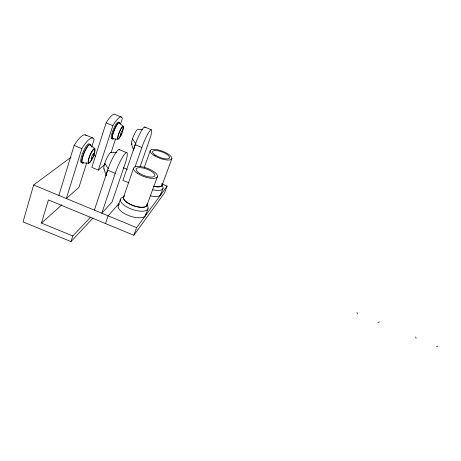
<?xml version="1.0" encoding="UTF-8"?>
<svg xmlns="http://www.w3.org/2000/svg" width="461" height="461" viewBox="0 0 461 461"><rect width="100%" height="100%" fill="white"/><g stroke="black" fill="none" stroke-linecap="round" stroke-linejoin="round"><path stroke-width="0.69" d="M71.029 157.23L33.647 184.982L23.05 221.885L70.988 241.576L93.064 217.972M90.61 217.177L72.798 235.963L41.467 223.078L48.399 199.936L133.851 235.271L164.646 192.721L167.118 186.117L161.805 183.893M58.864 195.424L74.146 145.405L75.201 143.728A33.111 7.895 -67 0 1 86.512 135.793M91.71 147.065L94.09 139.562L93.842 138.876A33.094 7.491 -67 0 0 82.876 146.944L81.839 148.632L66.326 198.512L78.958 187.316L86.743 162.756M121.456 117.134L114.979 114.397A29.106 6.091 -67.7 0 0 107.004 121.427L106.134 122.856L91.837 167.389L98.372 170.115L105.073 164.174M70.988 241.576L72.798 235.963M98.372 170.115L112.841 125.686L113.7 124.251A29.089 5.78 -67.7 0 1 122.136 118.039L122.274 118.708L120.482 124.13M111.078 152.614L115.555 139.055M94.378 210.135L107.632 170.161L115.233 173.336A17.051 2.922 -67.3 0 1 125.323 153.363A17.051 2.922 -67.3 0 1 125.115 163.741L112.04 202.045L101.795 213.207L115.233 173.336M105.506 223.55L108.139 215.834L119.042 203.485M118.154 205.831L120.43 199.256M123.531 197.124L133.581 168.23M135.05 166.974L141.838 147.497A14.994 2.247 -67.8 0 1 150.378 130.279A14.994 2.247 -67.8 0 1 149.456 140.098L140.225 166.352M144.333 167.343L150.263 150.62M133.851 235.271L136.629 227.636L167.118 186.117M146.967 205.208L157.38 176.678M145.636 215.224L148.01 208.747M162.082 185.172L171.878 158.699M160.774 194.484L163.01 188.457M41.467 223.078L61.86 204.828M377.934 322.504L379.432 321.841M436.423 346.753L437.95 346.113M110.859 152.476L116.558 152.332M142.386 129.524L137.534 129.633A7.912 1.337 -67.9 0 0 132.831 137.914A7.912 1.337 -67.9 0 0 132.221 144.062M82.657 162.831L88.656 163.303M112.68 138.807L117.947 139.228M33.647 184.982L136.629 227.636M74.146 145.405L81.839 148.632M93.416 155.259L95.41 156.089M123.294 167.769L127.282 169.435M128.786 182.815L122.937 180.378L135.2 144.702L141.838 147.497M85.441 134.917L92.828 138.018M119.076 149.497L126.516 152.62M144.742 127.029L151.26 129.783M106.134 122.856L112.841 125.686M94.868 148.88L90.35 144.979A9.837 2.23 -67.4 0 0 83.885 153.565A9.837 2.23 -67.4 0 0 83.395 162.52M119.088 122.747L123.127 126.262M132.48 138.888L135.92 144.034M104.797 163.286L108.197 168.691M103.932 168.957L106.237 175.451M131.466 144.091L133.575 150.09M356.987 312.535L357.338 313.964M415.73 336.899L416.035 338.299M145.757 214.094A14.522 5.924 19.2 0 1 130.129 216.111A14.522 5.924 19.2 0 1 118.702 204.84M118.99 204.551A14.522 5.924 19.2 0 1 119.33 204.286M147.243 205.531A14.585 5.814 19.3 0 1 132.048 209.323A14.585 5.814 19.3 0 1 123.415 196.98M147.157 203.975A12.556 4.956 19.3 0 1 133.408 205.698A12.556 4.956 19.3 0 1 124.361 195.787M147.007 203.941A12.395 4.892 19.3 0 1 133.799 205.767A12.395 4.892 19.3 0 1 124.222 196.069M112.196 138.548A9.007 1.798 -67.9 0 1 113.17 129.927A9.007 1.798 -67.9 0 1 118.615 122.453M113.124 138.94A9.007 1.786 -67.9 0 1 114.115 130.33A9.007 1.786 -67.9 0 1 119.549 122.845M113.233 138.617A8.65 1.717 -67.9 0 1 114.184 130.348A8.65 1.717 -67.9 0 1 119.399 123.156M121.6 133.621A6.984 1.331 -67.9 0 1 117.624 138.288A6.984 1.331 -67.9 0 1 121.75 127.443A6.984 1.331 -67.9 0 1 122.447 131.397M120.851 135.073A6.512 1.245 -67.9 0 1 117.872 137.297A6.512 1.245 -67.9 0 1 121.877 127.518A6.512 1.245 -67.9 0 1 122.321 131.483M82.219 162.445A10.246 2.34 -67.4 0 1 82.709 153.104A10.246 2.34 -67.4 0 1 89.457 144.172M83.28 162.889A10.246 2.322 -67.4 0 1 84.3 152.326A10.246 2.322 -67.4 0 1 90.713 145.63M93.134 156.671A7.941 1.735 -67.4 0 1 88.109 162.042A7.941 1.735 -67.4 0 1 93.266 149.416A7.941 1.735 -67.4 0 1 93.387 156.037M92.246 158.348A7.405 1.613 -67.4 0 1 88.362 161.275A7.405 1.613 -67.4 0 1 92.903 150.153A7.405 1.613 -67.4 0 1 93.911 154.274M93.71 154.85A7.405 1.613 -67.4 0 1 93.266 156.031M160.837 193.516A13.294 4.996 19.9 0 1 150.568 195.913M162.456 186.06A13.346 4.898 20 0 1 152.81 189.776M162.093 183.812A11.49 4.172 20.1 0 1 153.444 186.296M162.065 184.083A11.346 4.12 20.1 0 1 153.421 186.232M133.65 149.911A15 2.409 -67.8 0 1 140.011 133.362A15 2.409 -67.8 0 1 145.198 127.57M106.03 175.952A17.063 3.129 -67.3 0 1 113.141 157.207A17.063 3.129 -67.3 0 1 119.768 149.963M104.347 169.135A9.001 1.74 -67.4 0 1 106.024 160.007A9.001 1.74 -67.4 0 1 111.251 152.712M137.683 173.532A12.631 4.466 19.9 0 0 157.259 176.932A12.631 4.466 19.9 0 0 141.544 166.715A12.631 4.466 19.9 0 0 137.683 173.532M139.816 173.538A9.923 3.509 19.9 0 0 154.85 175.745A9.923 3.509 19.9 0 0 141.902 167.827A9.923 3.509 19.9 0 0 139.816 173.538M121.064 135.206A2.985 0.565 -67.9 0 0 122.678 130.498A2.985 0.565 -67.9 0 0 120.644 133.713A2.985 0.565 -67.9 0 0 121.064 135.206M92.298 158.653A3.4 0.738 -67.4 0 0 94.05 153.363A3.4 0.738 -67.4 0 0 91.566 157.155A3.4 0.738 -67.4 0 0 92.298 158.653M154.112 155.49A11.537 3.751 20.5 0 0 171.786 158.912A11.537 3.751 20.5 0 0 157.253 149.739A11.537 3.751 20.5 0 0 154.112 155.49M155.599 155.294A9.064 2.945 20.5 0 0 169.498 158.008A9.064 2.945 20.5 0 0 158.111 150.793A9.064 2.945 20.5 0 0 155.599 155.294"/></g></svg>
